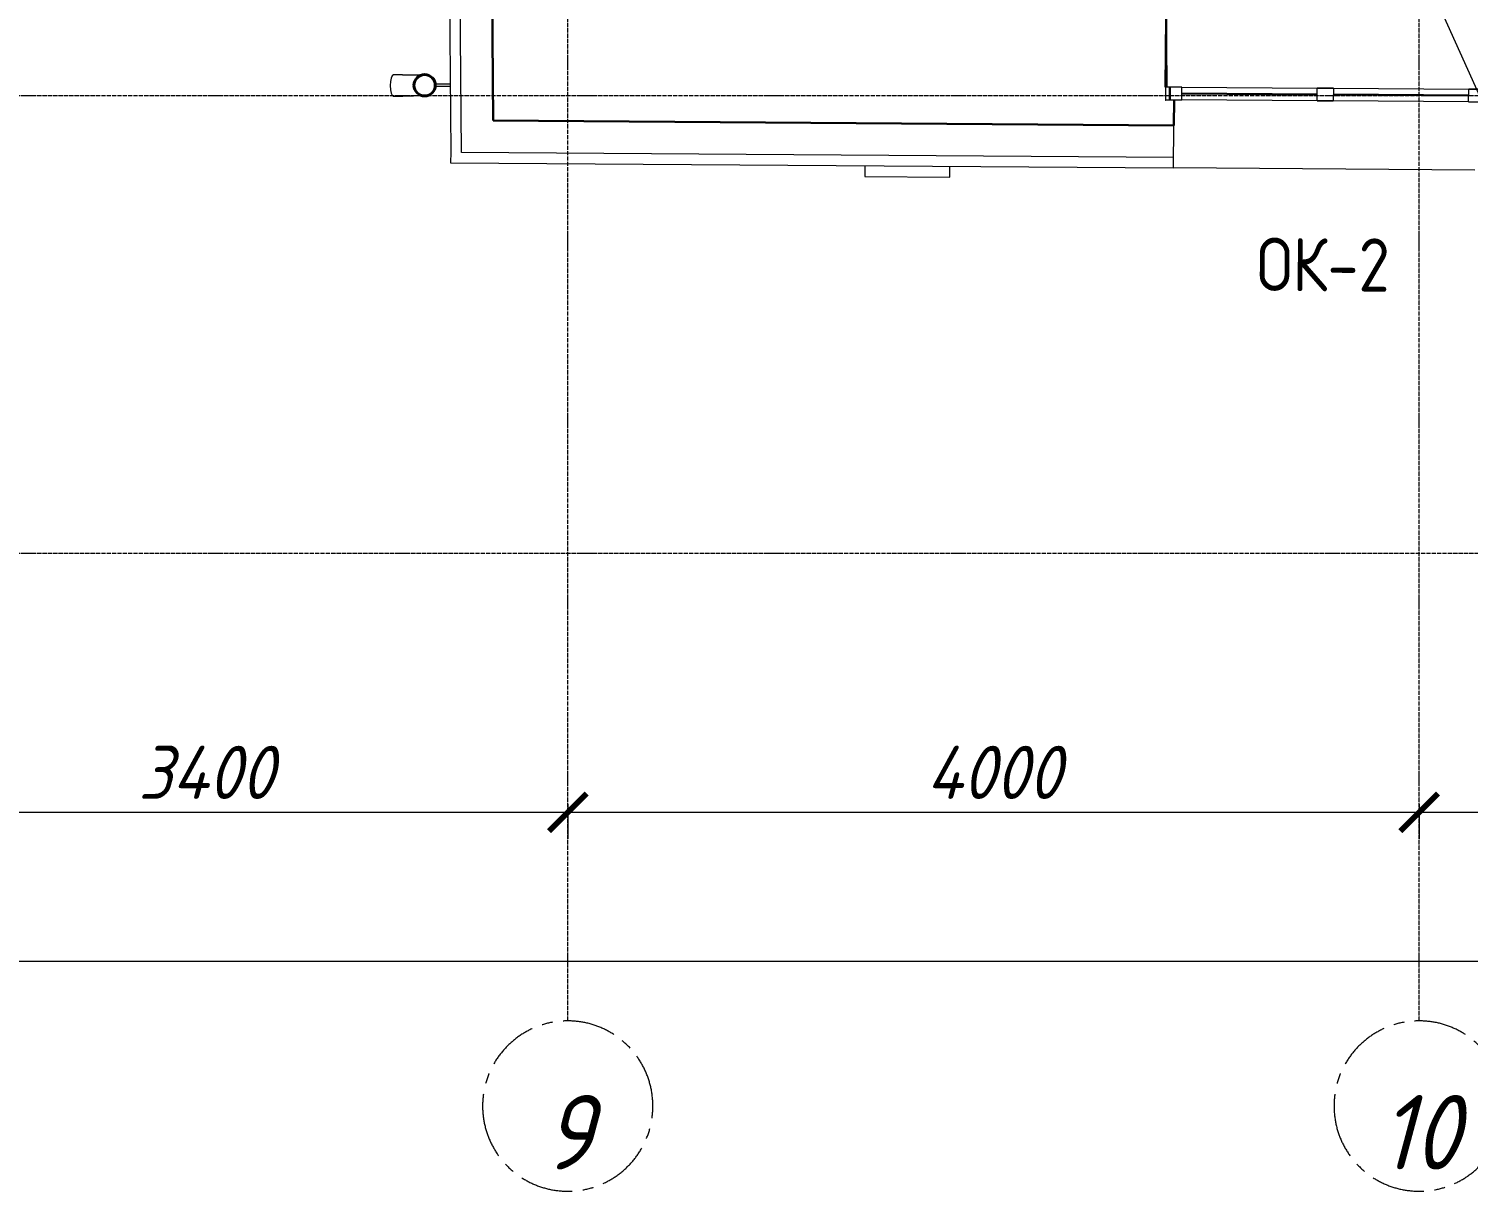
# Model space of a CAD drawing. Header units: millimetres. Extents: x 504091 to 2165846, y 135022 to 442887.
# Drawn here: x 1439468 to 1446230, y 299670 to 305130 of the extents above; entities that cross this region are included whole.
import ezdxf

# ---------------------------------------------------------------- set-up
doc = ezdxf.new("R2010")
doc.units = ezdxf.units.MM
doc.linetypes.add('ADSK_Линия сетки', pattern=[25, 20, -2.5, 0, -2.5])
doc.linetypes.add('осеваяX2', pattern=[4, 2.5, -0.5, 0.5, -0.5])
doc.layers.get('Defpoints').update_dxf_attribs({"color": 255})
for name, color, linetype, lineweight in [('_ Окна', 7, 'Continuous', 30), ('Аннотация', 7, 'Continuous', 9), ('Марки окон', 7, 'Continuous', 20), ('Обобщенные модели', 7, 'Continuous', 18), ('Окна', 7, 'Continuous', 18), ('Оси', 165, 'осеваяX2', 13), ('Перекрытие', 7, 'Continuous', 18), ('размеры', 7, 'Continuous', 9), ('Стены наружные', 7, 'Continuous', 18), ('Стены несущие', 7, 'Continuous', 30), ('Стены отделка', 7, 'Continuous', 30), ('Стены штриховка', 7, 'Continuous', 18)]:
    doc.layers.add(name, color=color, linetype=linetype, lineweight=lineweight)
doc.styles.add('GOST 2.304_new', font='isocpeur.ttf', dxfattribs={"width": 0.9, "oblique": 15})
doc.styles.add('GOST Common_2', font='GOST_Common.ttf', dxfattribs={"width": 0.9, "height": 200})
doc.dimstyles.new('SPDS 1_100', dxfattribs={"dimscale": 100, "dimtxt": 2.5, "dimasz": 1.77, "dimexe": 1.25, "dimexo": 0.625, "dimtad": 1, "dimdec": 0, "dimrnd": 0.001, "dimzin": 9, "dimtxsty": 'GOST 2.304_new', "dimblk": 'ARCHTICK', "dimcen": 2.5, "dimdle": 2, "dimclrt": 256, "dimadec": 0, "dimazin": 2, "dimtfac": 0.75, "dimtdec": 0, "dimtmove": 1, "dimatfit": 3, "dimfxl": 0, "dimtolj": 1, "dimlwd": 9, "dimlwe": 9, "dimarcsym": 0})

# ---------------------------------------------------------------- blocks, each defined once
blk = doc.blocks.new('Водосток - Тип 1 _карниз больше 490мм_-5298490-План 1-го этажа')
at = {"layer": 'Обобщенные модели', "lineweight": 9}
h = blk.add_hatch(dxfattribs=at)
h.set_pattern_fill('FP_9', color=256, style=0, pattern_type=2)
h.set_pattern_definition([(314.567, (392.8, 41336.54), (106.86455, 105.2614), [])])
h.paths.add_polyline_path([(76.3, 171.1), (76.3, 148.9), (85.9, 128.8), (103.3, 115), (125, 110), (146.7, 115), (164.1, 128.8), (173.7, 148.9), (173.7, 171.1), (164.1, 191.2), (146.7, 205), (125, 210), (102.3, 204.3), (85.9, 191.2), (76.4, 171.5)])
at = {"layer": 'Обобщенные модели'}
for p, q in [((75, 306.2), (75, 263.6)), ((175, 263.6), (175, 306.2)), ((120, 109.1), (120, 40)), ((130, 40), (130, 109.1))]:
    blk.add_line(p, q, dxfattribs=at)
at = {"layer": 'Обобщенные модели', "flags": 128}
for points in [[(75, 173), (75, 174.3), (75, 177), (75, 179.8), (75, 182.9), (75, 186.2), (75, 189.7), (75, 193.4), (75, 197.2), (75, 201.3), (75, 205.5), (75, 209.9), (75, 214.4), (75, 219.1), (75, 224), (75, 229), (75, 234.1), (75, 239.3), (75, 244.6), (75, 250.1), (75, 255.6), (75, 261.3), (75, 263.6)], [(175, 263.6), (175, 258), (175, 252.4), (175, 246.9), (175, 241.5), (175, 236.2), (175, 231.1), (175, 226), (175, 221.1), (175, 216.4), (175, 211.8), (175, 207.3), (175, 203), (175, 198.9), (175, 194.9), (175, 191.2), (175, 187.6), (175, 184.3), (175, 181.1), (175, 178.1), (175, 175.4), (175, 173)]]:
    blk.add_lwpolyline(points, dxfattribs=at)
at = {"layer": 'Обобщенные модели'}
for start, end in [(90, 270), (270, 90)]:
    blk.add_arc((125, 160), 52, start, end, dxfattribs=at)
at = {"layer": 'Обобщенные модели', "lineweight": 40}
for start, end in [(90, 270), (270, 90)]:
    blk.add_arc((125, 160), 50, start, end, dxfattribs=at)
at = {"layer": 'Обобщенные модели'}
for start_param, end_param in [(4.712389, 6.283185), (3.141593, 4.712389)]:
    blk.add_ellipse((125, 306.2), major_axis=(-50, 0), ratio=0.309017, start_param=start_param, end_param=end_param, dxfattribs=at)
blk = doc.blocks.new('окна_rehau_двупольное_2_фрамуги - 1460х2440 _нов_-3905278-План 1-го этажа')
at = {"layer": '_ Окна', "lineweight": 18}
for p, q in [((-750, 75), (-750, 135)), ((-750, 135), (-674, 135)), ((-674, 75), (-750, 75)), ((-674, 135), (-674, 75)), ((-38, 75), (-38, 135)), ((-38, 135), (38, 135)), ((38, 75), (-38, 75)), ((38, 135), (38, 75)), ((674, 135), (674, 75)), ((750, 135), (674, 135)), ((674, 75), (750, 75)), ((750, 75), (750, 135))]:
    blk.add_line(p, q, dxfattribs=at)
at = {"layer": '_ Окна'}
for p, q in [((-730, 75), (-730, 135)), ((-674, 105), (-38, 105)), ((38, 105), (674, 105)), ((730, 75), (730, 135))]:
    blk.add_line(p, q, dxfattribs=at)
at = {"layer": 'Окна'}
for p, q in [((-750, 135), (-750, 75)), ((-674, 135), (-750, 135)), ((-750, 75), (-674, 75)), ((-674, 135), (-38, 135)), ((-38, 75), (-674, 75)), ((38, 135), (-38, 135)), ((-38, 75), (38, 75)), ((38, 135), (674, 135)), ((674, 75), (38, 75)), ((750, 135), (674, 135)), ((674, 75), (750, 75)), ((750, 75), (750, 135))]:
    blk.add_line(p, q, dxfattribs=at)
blk = doc.blocks.new('Ось сетки - Круг_Ø8 мм-8258-План подвала')
at = {"layer": 'Оси', "linetype": 'ByBlock', "lineweight": 20}
for start, end in [(360, 180), (180, 360)]:
    blk.add_arc((0, 0), 4, start, end, dxfattribs=at)
blk = doc.blocks.new('_ArchTick')
at = {"color": 0, "linetype": 'ByBlock', "const_width": 0.15}
blk.add_lwpolyline([(-0.5, -0.5), (0.5, 0.5)], dxfattribs=at)
blk = doc.blocks.new('*D2795')
at = {"layer": 'Defpoints', "color": 0, "lineweight": 20, "transparency": 16777216}
for p in [(1438599.9, 301549.8), (1441999.9, 301549.8), (1441999.9, 301449.8)]:
    blk.add_point(p, dxfattribs=at)
at = {"layer": 'размеры', "color": 0, "lineweight": 9, "transparency": 16777216}
for p, q in [((1438599.9, 301487.3), (1438599.9, 301324.8)), ((1441999.9, 301487.3), (1441999.9, 301324.8)), ((1438399.9, 301449.8), (1442199.9, 301449.8))]:
    blk.add_line(p, q, dxfattribs=at)
at = {"layer": 'размеры', "color": 0, "lineweight": 9, "transparency": 16777216, "xscale": 177, "yscale": 177, "zscale": 177, "rotation": 180}
blk.add_blockref('_ArchTick', (1438599.9, 301449.8), dxfattribs=at)
at = {"layer": 'размеры', "color": 0, "lineweight": 9, "transparency": 16777216, "xscale": 177, "yscale": 177, "zscale": 177}
blk.add_blockref('_ArchTick', (1441999.9, 301449.8), dxfattribs=at)
at = {"layer": 'размеры', "lineweight": 20, "transparency": 16777216, "insert": (1440299.9, 301637.3), "char_height": 250, "width": 256.697, "attachment_point": 5, "style": 'GOST 2.304_new'}
blk.add_mtext('\\A1;3400', dxfattribs=at)
blk = doc.blocks.new('*D2796')
at = {"layer": 'Defpoints', "color": 0, "lineweight": 20, "transparency": 16777216}
for p in [(1441999.9, 301549.8), (1445999.9, 301549.8), (1445999.9, 301449.8)]:
    blk.add_point(p, dxfattribs=at)
at = {"layer": 'размеры', "color": 0, "lineweight": 9, "transparency": 16777216}
for p, q in [((1441999.9, 301487.3), (1441999.9, 301324.8)), ((1445999.9, 301487.3), (1445999.9, 301324.8)), ((1441799.9, 301449.8), (1446199.9, 301449.8))]:
    blk.add_line(p, q, dxfattribs=at)
at = {"layer": 'размеры', "color": 0, "lineweight": 9, "transparency": 16777216, "xscale": 177, "yscale": 177, "zscale": 177, "rotation": 180}
blk.add_blockref('_ArchTick', (1441999.9, 301449.8), dxfattribs=at)
at = {"layer": 'размеры', "color": 0, "lineweight": 9, "transparency": 16777216, "xscale": 177, "yscale": 177, "zscale": 177}
blk.add_blockref('_ArchTick', (1445999.9, 301449.8), dxfattribs=at)
at = {"layer": 'размеры', "lineweight": 20, "transparency": 16777216, "insert": (1443999.9, 301637.3), "char_height": 250, "width": 256.697, "attachment_point": 5, "style": 'GOST 2.304_new'}
blk.add_mtext('\\A1;4000', dxfattribs=at)
blk = doc.blocks.new('*D2797')
at = {"layer": 'Defpoints', "color": 0, "lineweight": 20, "transparency": 16777216}
for p in [(1445999.9, 301549.8), (1448999.9, 301549.8), (1448999.9, 301449.8)]:
    blk.add_point(p, dxfattribs=at)
at = {"layer": 'размеры', "color": 0, "lineweight": 9, "transparency": 16777216}
for p, q in [((1445999.9, 301487.3), (1445999.9, 301324.8)), ((1448999.9, 301487.3), (1448999.9, 301324.8)), ((1445799.9, 301449.8), (1449199.9, 301449.8))]:
    blk.add_line(p, q, dxfattribs=at)
at = {"layer": 'размеры', "color": 0, "lineweight": 9, "transparency": 16777216, "xscale": 177, "yscale": 177, "zscale": 177, "rotation": 180}
blk.add_blockref('_ArchTick', (1445999.9, 301449.8), dxfattribs=at)
at = {"layer": 'размеры', "color": 0, "lineweight": 9, "transparency": 16777216, "xscale": 177, "yscale": 177, "zscale": 177}
blk.add_blockref('_ArchTick', (1448999.9, 301449.8), dxfattribs=at)
at = {"layer": 'размеры', "lineweight": 20, "transparency": 16777216, "insert": (1447499.9, 301637.3), "char_height": 250, "width": 248.308, "attachment_point": 5, "style": 'GOST 2.304_new'}
blk.add_mtext('\\A1;3000', dxfattribs=at)
blk = doc.blocks.new('*D2805')
at = {"layer": 'Defpoints', "color": 0, "lineweight": 20, "transparency": 16777216}
for p in [(1393649.9, 300849.8), (1455499.9, 300849.8), (1455499.9, 300749.8)]:
    blk.add_point(p, dxfattribs=at)
at = {"layer": 'размеры', "color": 0, "lineweight": 9, "transparency": 16777216}
for p, q in [((1393649.9, 300787.3), (1393649.9, 300624.8)), ((1455499.9, 300787.3), (1455499.9, 300624.8)), ((1393449.9, 300749.8), (1455699.9, 300749.8))]:
    blk.add_line(p, q, dxfattribs=at)
at = {"layer": 'размеры', "color": 0, "lineweight": 9, "transparency": 16777216, "xscale": 177, "yscale": 177, "zscale": 177, "rotation": 180}
blk.add_blockref('_ArchTick', (1393649.9, 300749.8), dxfattribs=at)
at = {"layer": 'размеры', "color": 0, "lineweight": 9, "transparency": 16777216, "xscale": 177, "yscale": 177, "zscale": 177}
blk.add_blockref('_ArchTick', (1455499.9, 300749.8), dxfattribs=at)
at = {"layer": 'размеры', "lineweight": 20, "transparency": 16777216, "insert": (1424574.9, 300937.3), "char_height": 250, "width": 291.93, "attachment_point": 5, "style": 'GOST 2.304_new'}
blk.add_mtext('\\A1;61850', dxfattribs=at)

msp = doc.modelspace()

# ---------------------------------------------------------------- linework, layer by layer
at = {"layer": 'Аннотация', "lineweight": 9}
msp.add_line((1446011.8136, 305419.9437), (1446684.0893, 303920.9611), dxfattribs=at)
at = {"layer": 'Оси', "linetype": 'ADSK_Линия сетки'}
for p, q in [((1445999.8592, 300469.847), (1445999.8592, 349044.3426)), ((1441999.8592, 300469.847), (1441999.8592, 326587.6621)), ((1390035.5654, 304816.3441), (1456155.1468, 304816.3441)), ((1390035.5654, 302666.3441), (1456155.1468, 302666.3441))]:
    msp.add_line(p, q, dxfattribs=at)
at = {"layer": 'Перекрытие'}
msp.add_line((1444811.5559, 305266.7226), (1444814.6679, 304856.6907), dxfattribs=at)
at = {"layer": 'Стены наружные'}
msp.add_line((1446260.9887, 304466.554), (1444846.0234, 304476.4619), dxfattribs=at)
at = {"layer": 'Стены несущие'}
for p, q in [((1441633.7343, 306709.5757), (1441648.9422, 304698.8532)), ((1444808.6851, 304856.7326), (1444810.9958, 305186.7245)), ((1444807.265, 304796.7411), (1444808.265, 304796.7341)), ((1444847.4238, 304676.4569), (1444848.264, 304796.454)), ((1441648.9422, 304698.8532), (1444847.4238, 304676.4569))]:
    msp.add_line(p, q, dxfattribs=at)
at = {"layer": 'Стены отделка', "lineweight": 9}
for p, q in [((1441500.0646, 304549.892), (1441484.8645, 306559.5757)), ((1441435.2441, 306509.199), (1441450.0605, 304550.2422)), ((1444846.0234, 304476.4619), (1444847.4238, 304676.4569)), ((1441450.0605, 304550.2422), (1441449.7104, 304500.2434)), ((1441449.7104, 304500.2434), (1444846.0234, 304476.4619)), ((1444846.3735, 304526.4606), (1444845.3735, 304526.4676)), ((1443395.6193, 304486.6178), (1443395.2692, 304436.619)), ((1443395.2692, 304436.619), (1443795.2594, 304433.8182)), ((1443795.2594, 304433.8182), (1443795.6095, 304483.817))]:
    msp.add_line(p, q, dxfattribs=at)
at = {"layer": 'Стены штриховка'}
msp.add_line((1444845.3735, 304526.4676), (1441500.0646, 304549.892), dxfattribs=at)

# ---------------------------------------------------------------- block references
at = {"layer": 'Обобщенные модели', "rotation": 90.43334442127687}
msp.add_blockref('Водосток - Тип 1 _карниз больше 490мм_-5298490-План 1-го этажа', (1441488.6174, 304741.189), dxfattribs=at)
at = {"layer": 'Окна', "rotation": 179.5988121538022}
msp.add_blockref('окна_rehau_двупольное_2_фрамуги - 1460х2440 _нов_-3905278-План 1-го этажа', (1445559.1919, 304926.4793), dxfattribs=at)
at = {"layer": 'Оси', "lineweight": 20, "xscale": 99.99999999999993, "yscale": 99.99999999999993, "zscale": 99.99999999999993}
for p in [(1441999.8592, 300069.847), (1445999.8592, 300069.847)]:
    msp.add_blockref('Ось сетки - Круг_Ø8 мм-8258-План подвала', p, dxfattribs=at)

# ---------------------------------------------------------------- texts
at = {"layer": 'Марки окон', "lineweight": 9, "insert": (1445549.2508, 304021.9535), "char_height": 250, "width": 684.9, "attachment_point": 5, "rotation": 359.59881215, "line_spacing_factor": 1.022766, "style": 'GOST Common_2'}
msp.add_mtext('\\pt450,900,1350,1800,2250,2700,3150,3600,4050,4500,4950,5400,5850,6300,6750,7200,7650,8100,8550,9000,9450,9900,10350,10800,11250,11700,12150,12600,13050,13500,13950,14400;ОК-2', dxfattribs=at)
at = {"layer": 'Оси', "char_height": 350, "attachment_point": 5, "line_spacing_factor": 1.022766, "style": 'GOST 2.304_new'}
for s, insert, width in [('\\pt89.999,180.0015,270.0005,359.9995,449.9985,540.001,630,719.999,810.0015,900.0005,989.9995,1079.9985,1170.001,1260,1349.999,1440.0015,1530.0005,1619.9995,1709.9985,1800.001,1890,1979.999,2070.0015,2160.0005,2249.9995,2339.9985,2430.001,2520,2609.999,2700.0015,2790.0005,2879.9995;9', (1441999.0286, 299946.9425), 232.2), ('\\pt89.999,180.0015,270.0005,359.9995,449.9985,540.001,630,719.999,810.0015,900.0005,989.9995,1079.9985,1170.001,1260,1349.999,1440.0015,1530.0005,1619.9995,1709.9985,1800.001,1890,1979.999,2070.0015,2160.0005,2249.9995,2339.9985,2430.001,2520,2609.999,2700.0015,2790.0005,2879.9995;10', (1445999.0286, 299946.9425), 387)]:
    msp.add_mtext(s, dxfattribs=dict(at, insert=insert, width=width))

# ---------------------------------------------------------------- dimensions: what is measured, and where the dimension line sits
at = {"layer": 'размеры', "lineweight": 20}
for base, p1, p2, picture, middle in [((1441999.8592, 301449.7869), (1438599.8592, 301549.7718), (1441999.8592, 301549.7718), '*D2795', (1440299.8592, 301637.2869)), ((1445999.8592, 301449.7869), (1441999.8592, 301549.7718), (1445999.8592, 301549.7718), '*D2796', (1443999.8592, 301637.2869)), ((1448999.8592, 301449.7869), (1445999.8592, 301549.7718), (1448999.8592, 301549.7718), '*D2797', (1447499.8592, 301637.2869)), ((1455499.8592, 300749.7869), (1393649.8592, 300849.7718), (1455499.8592, 300849.7718), '*D2805', (1424574.8592, 300937.2869))]:
    dim = msp.add_linear_dim(base=base, p1=p1, p2=p2, dimstyle='SPDS 1_100', dxfattribs=at)
    dim.commit()
    dim.dimension.update_dxf_attribs({"geometry": picture, "text_midpoint": middle})

doc.saveas('drawing.dxf')
